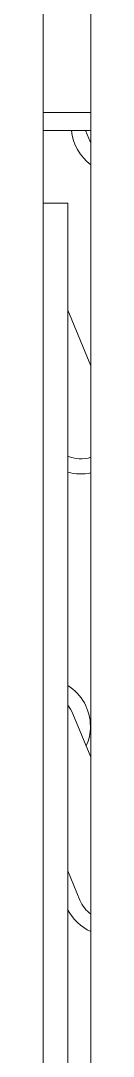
# Model space of a CAD drawing. Header units: millimetres. Extents: x 113490 to 142599, y -20467 to 115.
# Drawn here: x 122481.3 to 122488.3, y -6368.3 to -6217.8 of the extents above; entities that cross this region are included whole.
import ezdxf

# ---------------------------------------------------------------- set-up
doc = ezdxf.new("R2010")
doc.units = ezdxf.units.MM
doc.layers.add('DV1_0', color=7, linetype='Continuous')

msp = doc.modelspace()

# ---------------------------------------------------------------- linework, layer by layer
at = {"layer": 'DV1_0', "color": 7, "linetype": 'Continuous', "lineweight": 15}
for p, q in [((122488.26, -6159.73), (122488.26, -6448.75)), ((122481.26, -6244.37), (122481.26, -6162.97)), ((122488.26, -6233.78), (122481.26, -6233.78)), ((122487.45, -6233.78), (122487.94, -6234.96)), ((122484.86, -6244.37), (122481.26, -6244.37)), ((122484.86, -7292.37), (122484.86, -6244.37)), ((122488.26, -6268), (122484.86, -6259.89)), ((122488.26, -6324.88), (122485.61, -6318.56)), ((122484.86, -6341.39), (122486.65, -6345.67))]:
    msp.add_line(p, q, dxfattribs=at)
at = {"layer": 'DV1_0', "color": 7, "linetype": 'Continuous', "lineweight": 20}
for p, q in [((122481.26, -6231.18), (122488.26, -6231.18)), ((122481.26, -7292.37), (122481.26, -6244.37))]:
    msp.add_line(p, q, dxfattribs=at)
for centre, start, end in [((122492.33, -6233.12), 185.47, 234.2153), ((122486.78, -6276.76), 254.0203, 282.3189), ((122481.22, -6320.4), 0, 58.4799), ((122481.22, -6320.4), 335.8998, 0), ((122491.04, -6343.83), 207.3177, 246.4327)]:
    msp.add_arc(centre, 6.96, start, end, dxfattribs=at)
at = {"layer": 'DV1_0', "color": 7, "linetype": 'Continuous', "lineweight": 15}
for centre, start, end in [((122492.33, -6233.12), 202.75, 211.2403), ((122486.77, -6276.76), 246.2836, 288.1971), ((122481.22, -6320.4), 22.75, 40.1441), ((122491.04, -6343.83), 202.75, 234.2239)]:
    msp.add_arc(centre, 4.76, start, end, dxfattribs=at)

doc.saveas('drawing.dxf')
